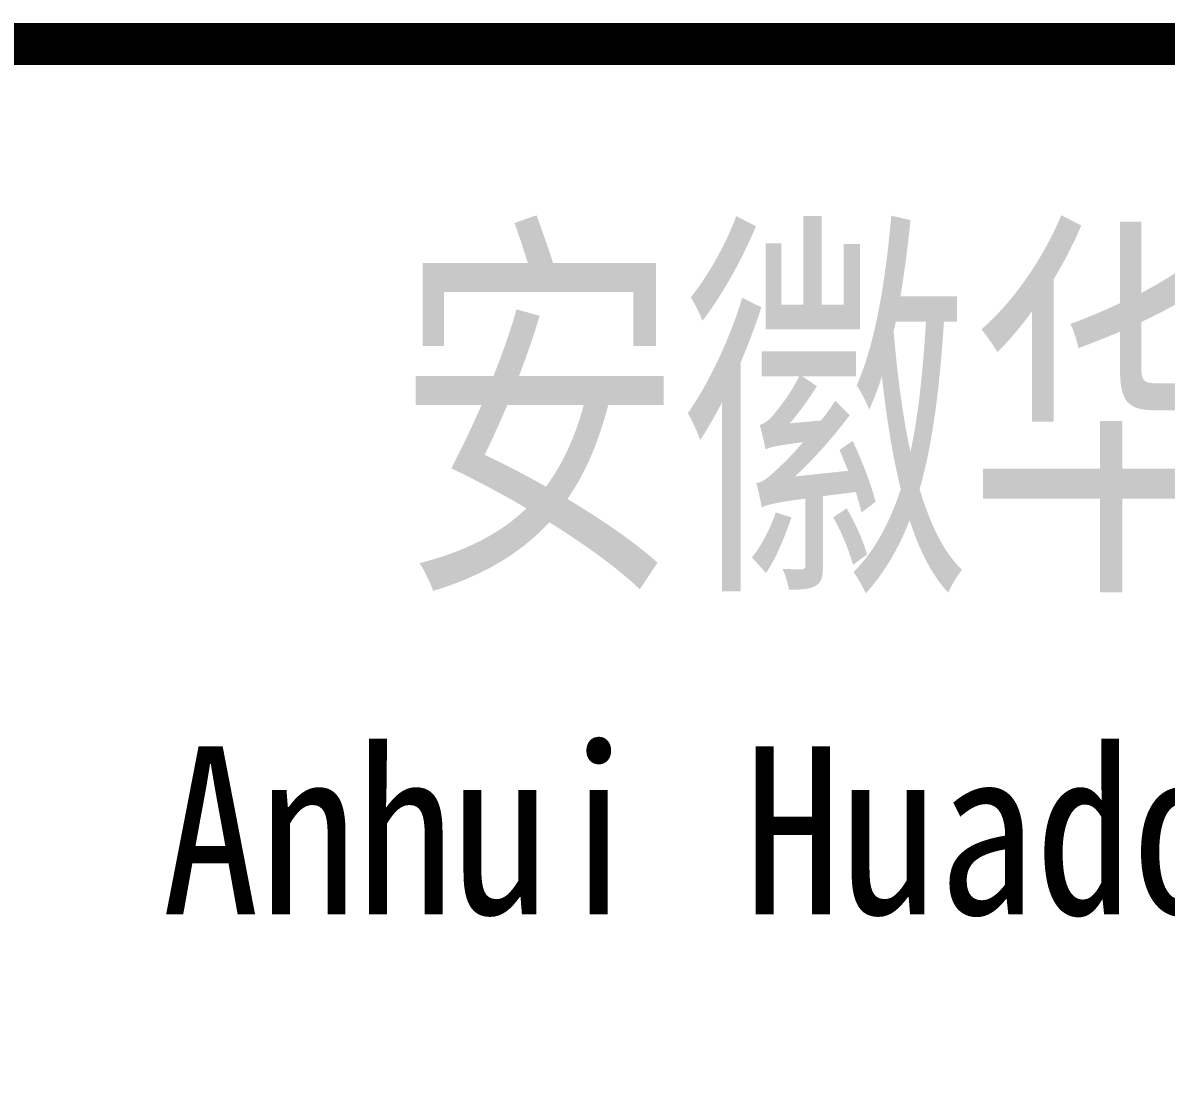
# Model space of a CAD drawing. Extents: x 9732137 to 18866768, y -962146 to 246094.
# Drawn here: x 9819210 to 9821117, y -563418 to -561671 of the extents above; entities that cross this region are included whole.
import ezdxf
from ezdxf.enums import TextEntityAlignment as Align

# ---------------------------------------------------------------- set-up
doc = ezdxf.new("R2010")
doc.units = 0
doc.header["$LTSCALE"] = 1000
doc.layers.get('0').update_dxf_attribs({"linetype": 'CONTINUOUS'})
doc.styles.add('AHD_TQ_S', font='')
doc.styles.get('AHD_TQ_S').set_extended_font_data('SimSun')

msp = doc.modelspace()

# ---------------------------------------------------------------- linework, layer by layer
msp.add_lwpolyline([(9835456.8, -561706.3, 70, 70, 0), (9817456.8, -561706.3, 70, 70, 0), (9817456.8, -567706.3, 0, 0, 0)], format="xyseb")
msp.add_lwpolyline([(9835456.8, -561706.3, 70, 70, 0), (9817456.8, -561706.3, 70, 70, 0), (9817456.8, -567706.3, 0, 0, 0)], format="xyseb")
at = {"const_width": 70}
msp.add_lwpolyline([(9835456.8, -561706.3), (9817456.8, -561706.3)], dxfattribs=at)

# ---------------------------------------------------------------- texts
at = {"style": 'AHD_TQ_S'}
for s, height, width, p in [('安徽华东化工医药工程有限责任公司', 500, 0.7, (9823651.7, -562306.3)), ('Anhui Huadong Chemical & Medical Engineering Co.,Ltd', 280, 0.85, (9823651.7, -563056.3))]:
    msp.add_text(s, height=height, dxfattribs=dict(at, width=width)).set_placement(p, align=Align.MIDDLE)

doc.saveas('drawing.dxf')
